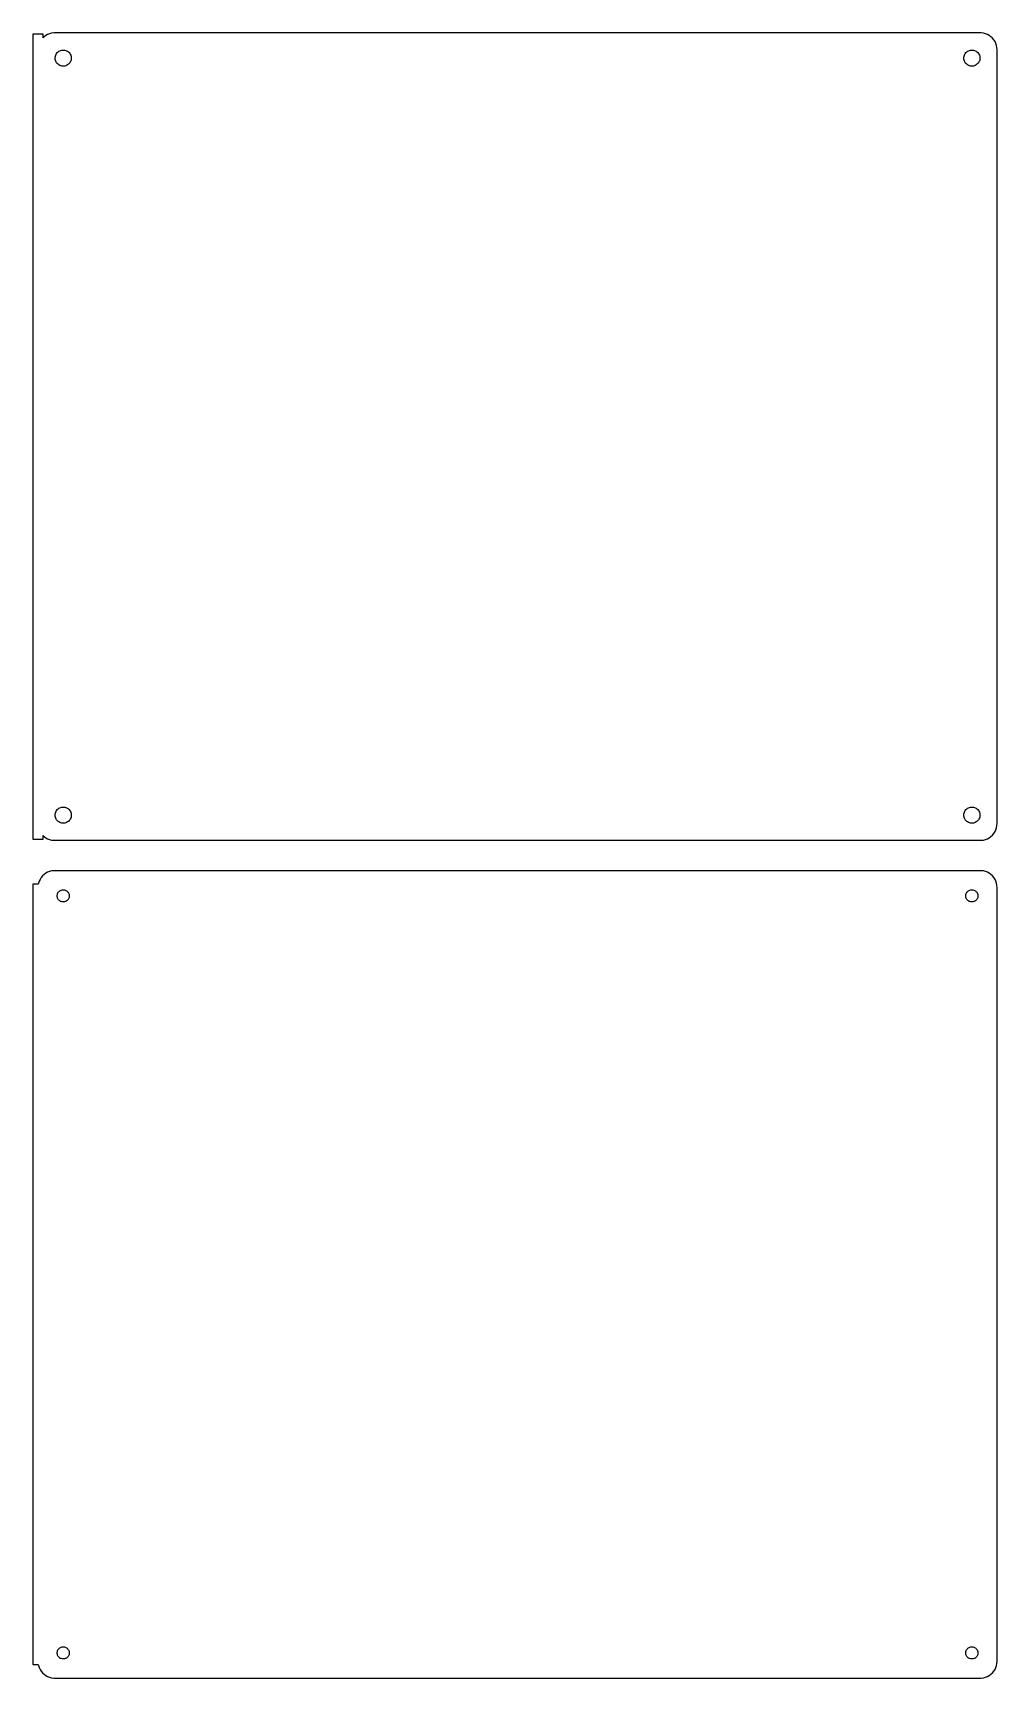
# Model space of a CAD drawing. Header units: metres. Extents: x -144 to 142, y 129 to 618.
import ezdxf

# ---------------------------------------------------------------- set-up
doc = ezdxf.new("R2010")
doc.units = ezdxf.units.M

msp = doc.modelspace()

# ---------------------------------------------------------------- linework, layer by layer
for p, q in [((-141, 617.615), (-144, 617.615)), ((-144, 617.615), (-144, 378.385)), ((-141, 616.559), (-141, 617.615)), ((-140.687, 616.853), (-141, 616.559)), ((-140.179, 617.222), (-140.687, 616.853)), ((-139.629, 617.524), (-140.179, 617.222)), ((-139.045, 617.755), (-139.629, 617.524)), ((-138.437, 617.911), (-139.045, 617.755)), ((-137.814, 617.99), (-138.437, 617.911)), ((137.814, 617.99), (-137.814, 617.99)), ((138.437, 617.911), (137.814, 617.99)), ((139.045, 617.755), (138.437, 617.911)), ((139.629, 617.524), (139.045, 617.755)), ((140.179, 617.222), (139.629, 617.524)), ((140.687, 616.853), (140.179, 617.222)), ((141.145, 616.423), (140.687, 616.853)), ((141.545, 615.939), (141.145, 616.423)), ((-137.325, 611.097), (-137.231, 611.383)), ((-137.231, 611.383), (-137.103, 611.656)), ((-137.103, 611.656), (-136.942, 611.911)), ((-136.942, 611.911), (-136.75, 612.143)), ((-136.75, 612.143), (-136.53, 612.349)), ((-136.53, 612.349), (-136.286, 612.526)), ((-136.286, 612.526), (-136.022, 612.672)), ((-136.022, 612.672), (-135.742, 612.783)), ((-135.742, 612.783), (-135.45, 612.857)), ((-135.45, 612.857), (-135.151, 612.895)), ((-135.151, 612.895), (-134.849, 612.895)), ((-134.849, 612.895), (-134.55, 612.857)), ((-134.55, 612.857), (-134.258, 612.783)), ((-134.258, 612.783), (-133.978, 612.672)), ((-133.978, 612.672), (-133.714, 612.526)), ((-133.714, 612.526), (-133.47, 612.349)), ((-133.47, 612.349), (-133.25, 612.143)), ((-133.25, 612.143), (-133.058, 611.911)), ((-133.058, 611.911), (-132.897, 611.656)), ((-132.897, 611.656), (-132.769, 611.383)), ((-132.769, 611.383), (-132.675, 611.097)), ((132.675, 611.097), (132.769, 611.383)), ((132.769, 611.383), (132.897, 611.656)), ((132.897, 611.656), (133.058, 611.911)), ((133.058, 611.911), (133.25, 612.143)), ((133.25, 612.143), (133.47, 612.349)), ((133.47, 612.349), (133.714, 612.526)), ((133.714, 612.526), (133.978, 612.672)), ((133.978, 612.672), (134.258, 612.783)), ((134.258, 612.783), (134.55, 612.857)), ((134.55, 612.857), (134.849, 612.895)), ((134.849, 612.895), (135.151, 612.895)), ((135.151, 612.895), (135.45, 612.857)), ((135.45, 612.857), (135.742, 612.783)), ((135.742, 612.783), (136.022, 612.672)), ((136.022, 612.672), (136.286, 612.526)), ((136.286, 612.526), (136.53, 612.349)), ((136.53, 612.349), (136.75, 612.143)), ((136.75, 612.143), (136.942, 611.911)), ((136.942, 611.911), (137.103, 611.656)), ((137.103, 611.656), (137.231, 611.383)), ((137.231, 611.383), (137.325, 611.097)), ((141.882, 615.409), (141.545, 615.939)), ((142.149, 614.841), (141.882, 615.409)), ((142.343, 614.243), (142.149, 614.841)), ((142.461, 613.627), (142.343, 614.243)), ((142.5, 613), (142.461, 613.627)), ((142.5, 383), (142.5, 613)), ((-137.4, 610.5), (-137.381, 610.801)), ((-137.381, 610.199), (-137.4, 610.5)), ((-137.381, 610.801), (-137.325, 611.097)), ((-137.325, 609.903), (-137.381, 610.199)), ((-137.231, 609.617), (-137.325, 609.903)), ((-137.103, 609.344), (-137.231, 609.617)), ((-136.942, 609.089), (-137.103, 609.344)), ((-136.75, 608.857), (-136.942, 609.089)), ((-136.53, 608.651), (-136.75, 608.857)), ((-136.286, 608.474), (-136.53, 608.651)), ((-136.022, 608.328), (-136.286, 608.474)), ((-135.742, 608.217), (-136.022, 608.328)), ((-135.45, 608.143), (-135.742, 608.217)), ((-135.151, 608.105), (-135.45, 608.143)), ((-134.849, 608.105), (-135.151, 608.105)), ((-134.55, 608.143), (-134.849, 608.105)), ((-134.258, 608.217), (-134.55, 608.143)), ((-133.978, 608.328), (-134.258, 608.217)), ((-133.714, 608.474), (-133.978, 608.328)), ((-133.47, 608.651), (-133.714, 608.474)), ((-133.25, 608.857), (-133.47, 608.651)), ((-133.058, 609.089), (-133.25, 608.857)), ((-132.897, 609.344), (-133.058, 609.089)), ((-132.769, 609.617), (-132.897, 609.344)), ((-132.675, 609.903), (-132.769, 609.617)), ((-132.675, 611.097), (-132.619, 610.801)), ((-132.619, 610.199), (-132.675, 609.903)), ((-132.619, 610.801), (-132.6, 610.5)), ((-132.6, 610.5), (-132.619, 610.199)), ((132.6, 610.5), (132.619, 610.801)), ((132.619, 610.199), (132.6, 610.5)), ((132.619, 610.801), (132.675, 611.097)), ((132.675, 609.903), (132.619, 610.199)), ((132.769, 609.617), (132.675, 609.903)), ((132.897, 609.344), (132.769, 609.617)), ((133.058, 609.089), (132.897, 609.344)), ((133.25, 608.857), (133.058, 609.089)), ((133.47, 608.651), (133.25, 608.857)), ((133.714, 608.474), (133.47, 608.651)), ((133.978, 608.328), (133.714, 608.474)), ((134.258, 608.217), (133.978, 608.328)), ((134.55, 608.143), (134.258, 608.217)), ((134.849, 608.105), (134.55, 608.143)), ((135.151, 608.105), (134.849, 608.105)), ((135.45, 608.143), (135.151, 608.105)), ((135.742, 608.217), (135.45, 608.143)), ((136.022, 608.328), (135.742, 608.217)), ((136.286, 608.474), (136.022, 608.328)), ((136.53, 608.651), (136.286, 608.474)), ((136.75, 608.857), (136.53, 608.651)), ((136.942, 609.089), (136.75, 608.857)), ((137.103, 609.344), (136.942, 609.089)), ((137.231, 609.617), (137.103, 609.344)), ((137.325, 609.903), (137.231, 609.617)), ((137.325, 611.097), (137.381, 610.801)), ((137.381, 610.199), (137.325, 609.903)), ((137.381, 610.801), (137.4, 610.5)), ((137.4, 610.5), (137.381, 610.199)), ((-137.325, 386.097), (-137.231, 386.383)), ((-137.231, 386.383), (-137.103, 386.656)), ((-137.103, 386.656), (-136.942, 386.911)), ((-136.942, 386.911), (-136.75, 387.143)), ((-136.75, 387.143), (-136.53, 387.349)), ((-136.53, 387.349), (-136.286, 387.526)), ((-136.286, 387.526), (-136.022, 387.672)), ((-136.022, 387.672), (-135.742, 387.783)), ((-135.742, 387.783), (-135.45, 387.857)), ((-135.45, 387.857), (-135.151, 387.895)), ((-135.151, 387.895), (-134.849, 387.895)), ((-134.849, 387.895), (-134.55, 387.857)), ((-134.55, 387.857), (-134.258, 387.783)), ((-134.258, 387.783), (-133.978, 387.672)), ((-133.978, 387.672), (-133.714, 387.526)), ((-133.714, 387.526), (-133.47, 387.349)), ((-133.47, 387.349), (-133.25, 387.143)), ((-133.25, 387.143), (-133.058, 386.911)), ((-133.058, 386.911), (-132.897, 386.656)), ((-132.897, 386.656), (-132.769, 386.383)), ((-132.769, 386.383), (-132.675, 386.097)), ((132.675, 386.097), (132.769, 386.383)), ((132.769, 386.383), (132.897, 386.656)), ((132.897, 386.656), (133.058, 386.911)), ((133.058, 386.911), (133.25, 387.143)), ((133.25, 387.143), (133.47, 387.349)), ((133.47, 387.349), (133.714, 387.526)), ((133.714, 387.526), (133.978, 387.672)), ((133.978, 387.672), (134.258, 387.783)), ((134.258, 387.783), (134.55, 387.857)), ((134.55, 387.857), (134.849, 387.895)), ((134.849, 387.895), (135.151, 387.895)), ((135.151, 387.895), (135.45, 387.857)), ((135.45, 387.857), (135.742, 387.783)), ((135.742, 387.783), (136.022, 387.672)), ((136.022, 387.672), (136.286, 387.526)), ((136.286, 387.526), (136.53, 387.349)), ((136.53, 387.349), (136.75, 387.143)), ((136.75, 387.143), (136.942, 386.911)), ((136.942, 386.911), (137.103, 386.656)), ((137.103, 386.656), (137.231, 386.383)), ((137.231, 386.383), (137.325, 386.097)), ((-137.4, 385.5), (-137.381, 385.801)), ((-137.381, 385.199), (-137.4, 385.5)), ((-137.381, 385.801), (-137.325, 386.097)), ((-137.325, 384.903), (-137.381, 385.199)), ((-137.231, 384.617), (-137.325, 384.903)), ((-137.103, 384.344), (-137.231, 384.617)), ((-136.942, 384.089), (-137.103, 384.344)), ((-136.75, 383.857), (-136.942, 384.089)), ((-136.53, 383.651), (-136.75, 383.857)), ((-136.286, 383.474), (-136.53, 383.651)), ((-136.022, 383.328), (-136.286, 383.474)), ((-135.742, 383.217), (-136.022, 383.328)), ((-135.45, 383.143), (-135.742, 383.217)), ((-135.151, 383.105), (-135.45, 383.143)), ((-134.849, 383.105), (-135.151, 383.105)), ((-134.55, 383.143), (-134.849, 383.105)), ((-134.258, 383.217), (-134.55, 383.143)), ((-133.978, 383.328), (-134.258, 383.217)), ((-133.714, 383.474), (-133.978, 383.328)), ((-133.47, 383.651), (-133.714, 383.474)), ((-133.25, 383.857), (-133.47, 383.651)), ((-133.058, 384.089), (-133.25, 383.857)), ((-132.897, 384.344), (-133.058, 384.089)), ((-132.769, 384.617), (-132.897, 384.344)), ((-132.675, 384.903), (-132.769, 384.617)), ((-132.675, 386.097), (-132.619, 385.801)), ((-132.619, 385.199), (-132.675, 384.903)), ((-132.619, 385.801), (-132.6, 385.5)), ((-132.6, 385.5), (-132.619, 385.199)), ((132.6, 385.5), (132.619, 385.801)), ((132.619, 385.199), (132.6, 385.5)), ((132.619, 385.801), (132.675, 386.097)), ((132.675, 384.903), (132.619, 385.199)), ((132.769, 384.617), (132.675, 384.903)), ((132.897, 384.344), (132.769, 384.617)), ((133.058, 384.089), (132.897, 384.344)), ((133.25, 383.857), (133.058, 384.089)), ((133.47, 383.651), (133.25, 383.857)), ((133.714, 383.474), (133.47, 383.651)), ((133.978, 383.328), (133.714, 383.474)), ((134.258, 383.217), (133.978, 383.328)), ((134.55, 383.143), (134.258, 383.217)), ((134.849, 383.105), (134.55, 383.143)), ((135.151, 383.105), (134.849, 383.105)), ((135.45, 383.143), (135.151, 383.105)), ((135.742, 383.217), (135.45, 383.143)), ((136.022, 383.328), (135.742, 383.217)), ((136.286, 383.474), (136.022, 383.328)), ((136.53, 383.651), (136.286, 383.474)), ((136.75, 383.857), (136.53, 383.651)), ((136.942, 384.089), (136.75, 383.857)), ((137.103, 384.344), (136.942, 384.089)), ((137.231, 384.617), (137.103, 384.344)), ((137.325, 384.903), (137.231, 384.617)), ((137.325, 386.097), (137.381, 385.801)), ((137.381, 385.199), (137.325, 384.903)), ((137.381, 385.801), (137.4, 385.5)), ((137.4, 385.5), (137.381, 385.199)), ((142.149, 381.159), (142.343, 381.757)), ((142.343, 381.757), (142.461, 382.373)), ((142.461, 382.373), (142.5, 383)), ((-144, 378.385), (-141, 378.385)), ((-141, 378.385), (-141, 379.441)), ((-141, 379.441), (-140.687, 379.147)), ((-140.687, 379.147), (-140.179, 378.778)), ((-140.179, 378.778), (-139.629, 378.476)), ((-139.629, 378.476), (-139.045, 378.245)), ((-139.045, 378.245), (-138.437, 378.089)), ((-138.437, 378.089), (-137.814, 378.01)), ((-137.814, 378.01), (137.814, 378.01)), ((137.814, 378.01), (138.437, 378.089)), ((138.437, 378.089), (139.045, 378.245)), ((139.045, 378.245), (139.629, 378.476)), ((139.629, 378.476), (140.179, 378.778)), ((140.179, 378.778), (140.687, 379.147)), ((140.687, 379.147), (141.145, 379.577)), ((141.145, 379.577), (141.545, 380.061)), ((141.545, 380.061), (141.882, 380.591)), ((141.882, 380.591), (142.149, 381.159)), ((-141.545, 366.939), (-141.882, 366.409)), ((-141.145, 367.423), (-141.545, 366.939)), ((-140.687, 367.853), (-141.145, 367.423)), ((-140.179, 368.222), (-140.687, 367.853)), ((-139.629, 368.524), (-140.179, 368.222)), ((-139.045, 368.755), (-139.629, 368.524)), ((-138.437, 368.911), (-139.045, 368.755)), ((-137.814, 368.99), (-138.437, 368.911)), ((137.814, 368.99), (-137.814, 368.99)), ((138.437, 368.911), (137.814, 368.99)), ((139.045, 368.755), (138.437, 368.911)), ((139.629, 368.524), (139.045, 368.755)), ((140.179, 368.222), (139.629, 368.524)), ((140.687, 367.853), (140.179, 368.222)), ((141.145, 367.423), (140.687, 367.853)), ((141.545, 366.939), (141.145, 367.423)), ((141.882, 366.409), (141.545, 366.939)), ((-142.4, 364.944), (-144, 364.944)), ((-144, 364.944), (-144, 133.056)), ((-142.343, 365.243), (-142.4, 364.944)), ((-142.149, 365.841), (-142.343, 365.243)), ((-141.882, 366.409), (-142.149, 365.841)), ((-136.786, 361.726), (-136.743, 361.948)), ((-136.743, 361.948), (-136.674, 362.163)), ((-136.674, 362.163), (-136.577, 362.367)), ((-136.577, 362.367), (-136.456, 362.558)), ((-136.456, 362.558), (-136.312, 362.732)), ((-136.312, 362.732), (-136.147, 362.887)), ((-136.147, 362.887), (-135.964, 363.02)), ((-135.964, 363.02), (-135.766, 363.129)), ((-135.766, 363.129), (-135.556, 363.212)), ((-135.556, 363.212), (-135.337, 363.268)), ((-135.337, 363.268), (-135.113, 363.296)), ((-135.113, 363.296), (-134.887, 363.296)), ((-134.887, 363.296), (-134.663, 363.268)), ((-134.663, 363.268), (-134.444, 363.212)), ((-134.444, 363.212), (-134.234, 363.129)), ((-134.234, 363.129), (-134.036, 363.02)), ((-134.036, 363.02), (-133.853, 362.887)), ((-133.853, 362.887), (-133.688, 362.732)), ((-133.688, 362.732), (-133.544, 362.558)), ((-133.544, 362.558), (-133.423, 362.367)), ((-133.423, 362.367), (-133.326, 362.163)), ((-133.326, 362.163), (-133.257, 361.948)), ((-133.257, 361.948), (-133.214, 361.726)), ((133.214, 361.726), (133.257, 361.948)), ((133.257, 361.948), (133.326, 362.163)), ((133.326, 362.163), (133.423, 362.367)), ((133.423, 362.367), (133.544, 362.558)), ((133.544, 362.558), (133.688, 362.732)), ((133.688, 362.732), (133.853, 362.887)), ((133.853, 362.887), (134.036, 363.02)), ((134.036, 363.02), (134.234, 363.129)), ((134.234, 363.129), (134.444, 363.212)), ((134.444, 363.212), (134.663, 363.268)), ((134.663, 363.268), (134.887, 363.296)), ((134.887, 363.296), (135.113, 363.296)), ((135.113, 363.296), (135.337, 363.268)), ((135.337, 363.268), (135.556, 363.212)), ((135.556, 363.212), (135.766, 363.129)), ((135.766, 363.129), (135.964, 363.02)), ((135.964, 363.02), (136.147, 362.887)), ((136.147, 362.887), (136.312, 362.732)), ((136.312, 362.732), (136.456, 362.558)), ((136.456, 362.558), (136.577, 362.367)), ((136.577, 362.367), (136.674, 362.163)), ((136.674, 362.163), (136.743, 361.948)), ((136.743, 361.948), (136.786, 361.726)), ((142.149, 365.841), (141.882, 366.409)), ((142.343, 365.243), (142.149, 365.841)), ((142.461, 364.627), (142.343, 365.243)), ((142.5, 364), (142.461, 364.627)), ((142.5, 134), (142.5, 364)), ((-136.8, 361.5), (-136.786, 361.726)), ((-136.786, 361.274), (-136.8, 361.5)), ((-136.743, 361.052), (-136.786, 361.274)), ((-136.674, 360.837), (-136.743, 361.052)), ((-136.577, 360.633), (-136.674, 360.837)), ((-136.456, 360.442), (-136.577, 360.633)), ((-136.312, 360.268), (-136.456, 360.442)), ((-136.147, 360.113), (-136.312, 360.268)), ((-135.964, 359.98), (-136.147, 360.113)), ((-135.766, 359.871), (-135.964, 359.98)), ((-135.556, 359.788), (-135.766, 359.871)), ((-135.337, 359.732), (-135.556, 359.788)), ((-135.113, 359.704), (-135.337, 359.732)), ((-134.887, 359.704), (-135.113, 359.704)), ((-134.663, 359.732), (-134.887, 359.704)), ((-134.444, 359.788), (-134.663, 359.732)), ((-134.234, 359.871), (-134.444, 359.788)), ((-134.036, 359.98), (-134.234, 359.871)), ((-133.853, 360.113), (-134.036, 359.98)), ((-133.688, 360.268), (-133.853, 360.113)), ((-133.544, 360.442), (-133.688, 360.268)), ((-133.423, 360.633), (-133.544, 360.442)), ((-133.326, 360.837), (-133.423, 360.633)), ((-133.257, 361.052), (-133.326, 360.837)), ((-133.214, 361.274), (-133.257, 361.052)), ((-133.214, 361.726), (-133.2, 361.5)), ((-133.2, 361.5), (-133.214, 361.274)), ((133.2, 361.5), (133.214, 361.726)), ((133.214, 361.274), (133.2, 361.5)), ((133.257, 361.052), (133.214, 361.274)), ((133.326, 360.837), (133.257, 361.052)), ((133.423, 360.633), (133.326, 360.837)), ((133.544, 360.442), (133.423, 360.633)), ((133.688, 360.268), (133.544, 360.442)), ((133.853, 360.113), (133.688, 360.268)), ((134.036, 359.98), (133.853, 360.113)), ((134.234, 359.871), (134.036, 359.98)), ((134.444, 359.788), (134.234, 359.871)), ((134.663, 359.732), (134.444, 359.788)), ((134.887, 359.704), (134.663, 359.732)), ((135.113, 359.704), (134.887, 359.704)), ((135.337, 359.732), (135.113, 359.704)), ((135.556, 359.788), (135.337, 359.732)), ((135.766, 359.871), (135.556, 359.788)), ((135.964, 359.98), (135.766, 359.871)), ((136.147, 360.113), (135.964, 359.98)), ((136.312, 360.268), (136.147, 360.113)), ((136.456, 360.442), (136.312, 360.268)), ((136.577, 360.633), (136.456, 360.442)), ((136.674, 360.837), (136.577, 360.633)), ((136.743, 361.052), (136.674, 360.837)), ((136.786, 361.274), (136.743, 361.052)), ((136.786, 361.726), (136.8, 361.5)), ((136.8, 361.5), (136.786, 361.274)), ((-136.786, 136.726), (-136.743, 136.948)), ((-136.743, 136.948), (-136.674, 137.163)), ((-136.674, 137.163), (-136.577, 137.367)), ((-136.577, 137.367), (-136.456, 137.558)), ((-136.456, 137.558), (-136.312, 137.732)), ((-136.312, 137.732), (-136.147, 137.887)), ((-136.147, 137.887), (-135.964, 138.02)), ((-135.964, 138.02), (-135.766, 138.129)), ((-135.766, 138.129), (-135.556, 138.212)), ((-135.556, 138.212), (-135.337, 138.268)), ((-135.337, 138.268), (-135.113, 138.296)), ((-135.113, 138.296), (-134.887, 138.296)), ((-134.887, 138.296), (-134.663, 138.268)), ((-134.663, 138.268), (-134.444, 138.212)), ((-134.444, 138.212), (-134.234, 138.129)), ((-134.234, 138.129), (-134.036, 138.02)), ((-134.036, 138.02), (-133.853, 137.887)), ((-133.853, 137.887), (-133.688, 137.732)), ((-133.688, 137.732), (-133.544, 137.558)), ((-133.544, 137.558), (-133.423, 137.367)), ((-133.423, 137.367), (-133.326, 137.163)), ((-133.326, 137.163), (-133.257, 136.948)), ((-133.257, 136.948), (-133.214, 136.726)), ((133.214, 136.726), (133.257, 136.948)), ((133.257, 136.948), (133.326, 137.163)), ((133.326, 137.163), (133.423, 137.367)), ((133.423, 137.367), (133.544, 137.558)), ((133.544, 137.558), (133.688, 137.732)), ((133.688, 137.732), (133.853, 137.887)), ((133.853, 137.887), (134.036, 138.02)), ((134.036, 138.02), (134.234, 138.129)), ((134.234, 138.129), (134.444, 138.212)), ((134.444, 138.212), (134.663, 138.268)), ((134.663, 138.268), (134.887, 138.296)), ((134.887, 138.296), (135.113, 138.296)), ((135.113, 138.296), (135.337, 138.268)), ((135.337, 138.268), (135.556, 138.212)), ((135.556, 138.212), (135.766, 138.129)), ((135.766, 138.129), (135.964, 138.02)), ((135.964, 138.02), (136.147, 137.887)), ((136.147, 137.887), (136.312, 137.732)), ((136.312, 137.732), (136.456, 137.558)), ((136.456, 137.558), (136.577, 137.367)), ((136.577, 137.367), (136.674, 137.163)), ((136.674, 137.163), (136.743, 136.948)), ((136.743, 136.948), (136.786, 136.726)), ((-144, 133.056), (-142.4, 133.056)), ((-142.4, 133.056), (-142.343, 132.757)), ((-142.343, 132.757), (-142.149, 132.159)), ((-142.149, 132.159), (-141.882, 131.591)), ((-136.8, 136.5), (-136.786, 136.726)), ((-136.786, 136.274), (-136.8, 136.5)), ((-136.743, 136.052), (-136.786, 136.274)), ((-136.674, 135.837), (-136.743, 136.052)), ((-136.577, 135.633), (-136.674, 135.837)), ((-136.456, 135.442), (-136.577, 135.633)), ((-136.312, 135.268), (-136.456, 135.442)), ((-136.147, 135.113), (-136.312, 135.268)), ((-135.964, 134.98), (-136.147, 135.113)), ((-135.766, 134.871), (-135.964, 134.98)), ((-135.556, 134.788), (-135.766, 134.871)), ((-135.337, 134.732), (-135.556, 134.788)), ((-135.113, 134.704), (-135.337, 134.732)), ((-134.887, 134.704), (-135.113, 134.704)), ((-134.663, 134.732), (-134.887, 134.704)), ((-134.444, 134.788), (-134.663, 134.732)), ((-134.234, 134.871), (-134.444, 134.788)), ((-134.036, 134.98), (-134.234, 134.871)), ((-133.853, 135.113), (-134.036, 134.98)), ((-133.688, 135.268), (-133.853, 135.113)), ((-133.544, 135.442), (-133.688, 135.268)), ((-133.423, 135.633), (-133.544, 135.442)), ((-133.326, 135.837), (-133.423, 135.633)), ((-133.257, 136.052), (-133.326, 135.837)), ((-133.214, 136.274), (-133.257, 136.052)), ((-133.214, 136.726), (-133.2, 136.5)), ((-133.2, 136.5), (-133.214, 136.274)), ((133.2, 136.5), (133.214, 136.726)), ((133.214, 136.274), (133.2, 136.5)), ((133.257, 136.052), (133.214, 136.274)), ((133.326, 135.837), (133.257, 136.052)), ((133.423, 135.633), (133.326, 135.837)), ((133.544, 135.442), (133.423, 135.633)), ((133.688, 135.268), (133.544, 135.442)), ((133.853, 135.113), (133.688, 135.268)), ((134.036, 134.98), (133.853, 135.113)), ((134.234, 134.871), (134.036, 134.98)), ((134.444, 134.788), (134.234, 134.871)), ((134.663, 134.732), (134.444, 134.788)), ((134.887, 134.704), (134.663, 134.732)), ((135.113, 134.704), (134.887, 134.704)), ((135.337, 134.732), (135.113, 134.704)), ((135.556, 134.788), (135.337, 134.732)), ((135.766, 134.871), (135.556, 134.788)), ((135.964, 134.98), (135.766, 134.871)), ((136.147, 135.113), (135.964, 134.98)), ((136.312, 135.268), (136.147, 135.113)), ((136.456, 135.442), (136.312, 135.268)), ((136.577, 135.633), (136.456, 135.442)), ((136.674, 135.837), (136.577, 135.633)), ((136.743, 136.052), (136.674, 135.837)), ((136.786, 136.274), (136.743, 136.052)), ((136.786, 136.726), (136.8, 136.5)), ((136.8, 136.5), (136.786, 136.274)), ((141.882, 131.591), (142.149, 132.159)), ((142.149, 132.159), (142.343, 132.757)), ((142.343, 132.757), (142.461, 133.373)), ((142.461, 133.373), (142.5, 134)), ((-141.882, 131.591), (-141.545, 131.061)), ((-141.545, 131.061), (-141.145, 130.577)), ((-141.145, 130.577), (-140.687, 130.147)), ((-140.687, 130.147), (-140.179, 129.778)), ((-140.179, 129.778), (-139.629, 129.476)), ((-139.629, 129.476), (-139.045, 129.245)), ((-139.045, 129.245), (-138.437, 129.089)), ((-138.437, 129.089), (-137.814, 129.01)), ((-137.814, 129.01), (137.814, 129.01)), ((137.814, 129.01), (138.437, 129.089)), ((138.437, 129.089), (139.045, 129.245)), ((139.045, 129.245), (139.629, 129.476)), ((139.629, 129.476), (140.179, 129.778)), ((140.179, 129.778), (140.687, 130.147)), ((140.687, 130.147), (141.145, 130.577)), ((141.145, 130.577), (141.545, 131.061)), ((141.545, 131.061), (141.882, 131.591))]:
    msp.add_line(p, q)

doc.saveas('drawing.dxf')
